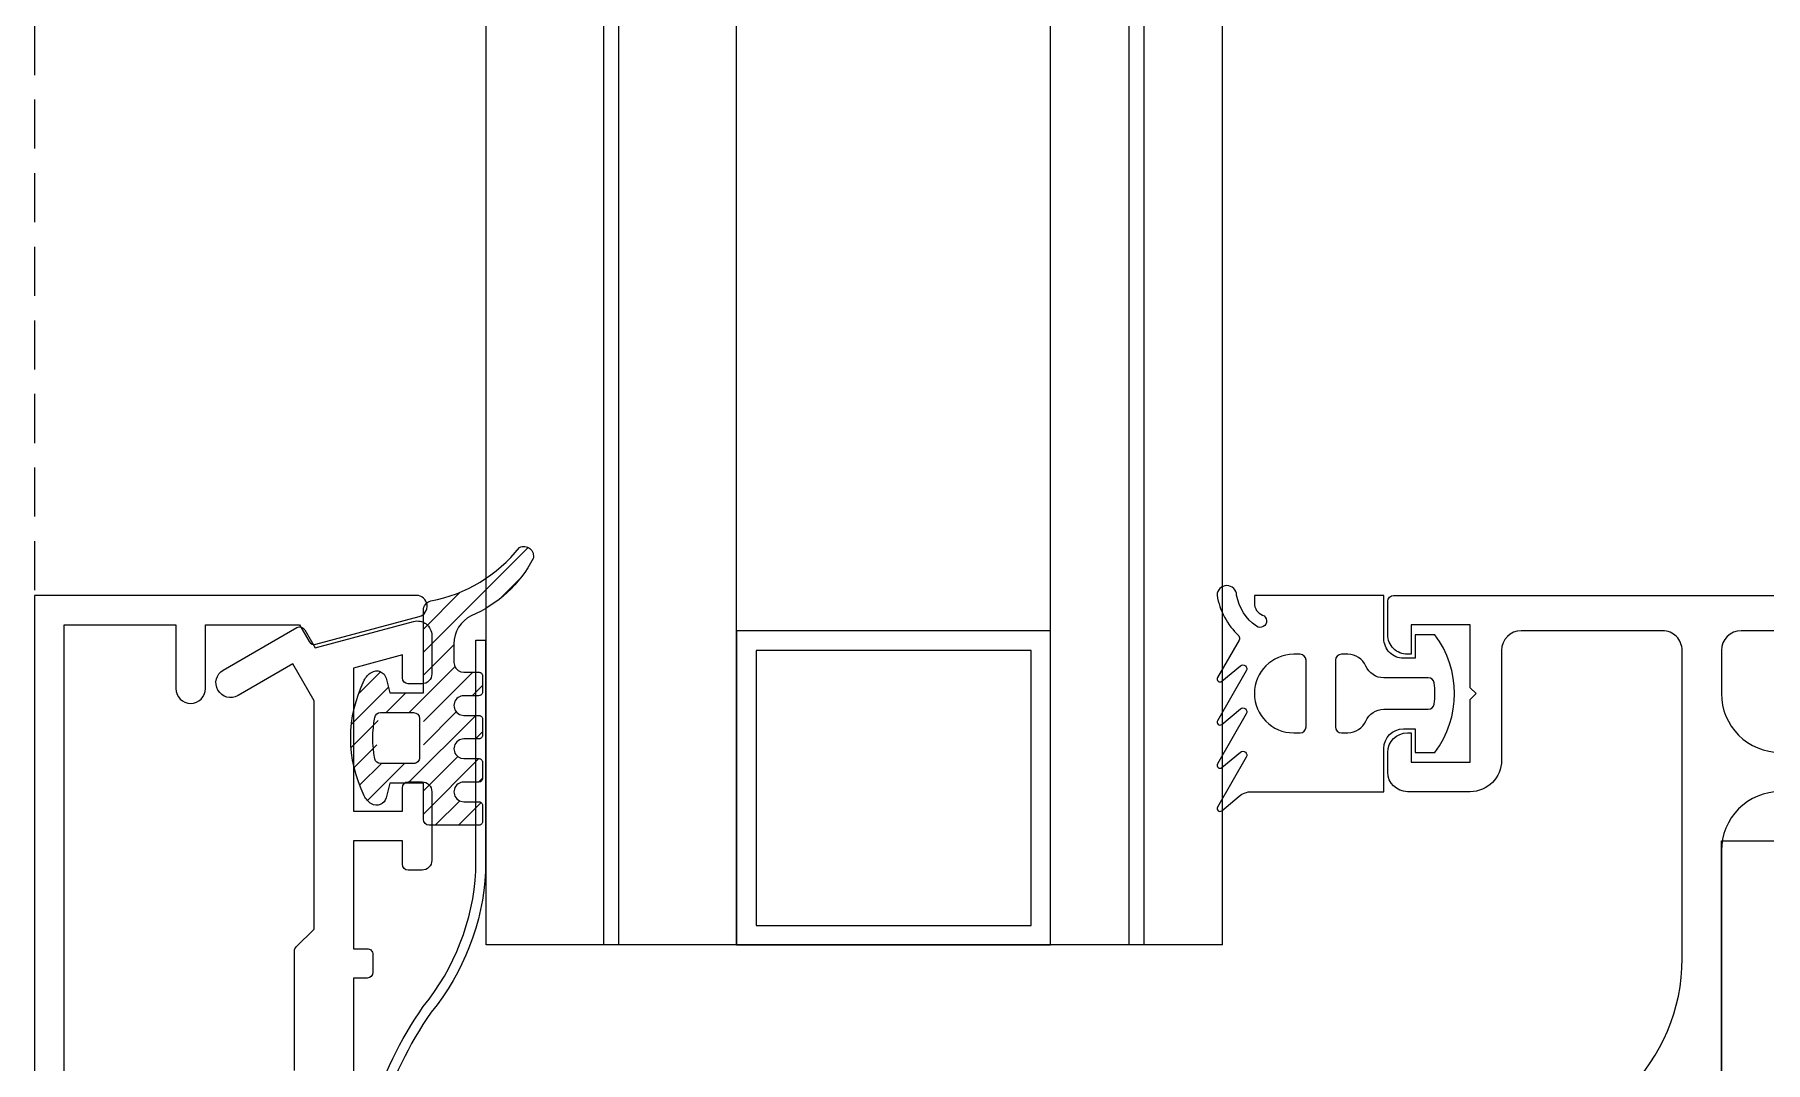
# Model space of a CAD drawing. Extents: x -1457 to 23780, y -2071 to 4205.
# Drawn here: x 13047.5 to 13056.32, y 618.87 to 624.11 of the extents above; entities that cross this region are included whole.
import ezdxf

# ---------------------------------------------------------------- set-up
doc = ezdxf.new("R2010")
doc.units = 0
doc.header["$MEASUREMENT"] = 0
doc.linetypes.add('HIDDEN', pattern=[0.375, 0.25, -0.125])
for name, color, linetype, lineweight in [('10', 9, 'Continuous', 9), ('15', 9, 'Continuous', 9), ('M-TEFRIS2-015', 129, 'Continuous', 9)]:
    doc.layers.add(name, color=color, linetype=linetype, lineweight=lineweight)

# ---------------------------------------------------------------- blocks, each defined once
blk = doc.blocks.new('*U219')
at = {"layer": '10'}
h = blk.add_hatch(dxfattribs=at)
h.set_pattern_fill('LINE', color=256, scale=0.6666666666715167, angle=585.0000000000001, style=0)
h.set_pattern_definition([(134.9999999999999, (54.08257083702352, -143.591873856265), (0.0589255650993077, 0.0589255650993076), [])])
edge = h.paths.add_edge_path()
edge.add_arc((-3.724112742561203, -23.01631543597887), 0.6254947507205308, 382.66119677713436, 422.7999977533498, ccw=False)
edge.add_arc((-3.003038380344435, -22.70189300089169), 0.1615246373840444, 207.0399911032214, 269.8973059514558)
edge.add_line((-3.003327888753743, -22.86341737882685), (-2.922681304442392, -22.86341737882685))
edge.add_line((-2.922681304443868, -22.86341737882685), (-2.908930808625711, -22.86341737882685))
edge.add_line((-2.908930808624233, -22.86341737882685), (-2.901684862210744, -22.86288960382808))
edge.add_line((-2.901684862216654, -22.86288960382717), (-2.894240066035251, -22.86121154462581))
edge.add_line((-2.89424006602934, -22.86121154462671), (-2.886867507665158, -22.85828629342723))
edge.add_line((-2.886867507668113, -22.85828629342632), (-2.879875461587231, -22.85410883462737))
edge.add_line((-2.879875461587231, -22.85410883462737), (-2.873575976287667, -22.84877095602769))
edge.add_line((-2.87357597628619, -22.8487709560286), (-2.868239588628569, -22.8424729618273))
edge.add_line((-2.868239588632888, -22.8424729618273), (-2.864062096215491, -22.83548088202952))
edge.add_line((-2.864062096218333, -22.83548088202952), (-2.861137499516701, -22.82810897802847))
edge.add_line((-2.861137499513858, -22.82810897803029), (-2.858930808635193, -22.8134173788294))
edge.add_line((-2.858930808636671, -22.81341737882758), (-2.858930808636671, -22.73765655195257))
edge.add_line((-2.858930808636671, -22.73765655195257), (-2.858719652597812, -22.73475800855249))
edge.add_line((-2.858719652593379, -22.73475800855158), (-2.858048233911346, -22.73177909955121))
edge.add_line((-2.858048233918737, -22.73177909955121), (-2.856878285160121, -22.72883073455159))
edge.add_line((-2.856878285149888, -22.72883073455159), (-2.855207310770366, -22.72603375855033))
edge.add_line((-2.855207310773323, -22.72603375855124), (-2.853072537707986, -22.72351556675221))
edge.add_line((-2.853072537707986, -22.7235155667513), (-2.850553042926832, -22.72137913555344))
edge.add_line((-2.850553042923991, -22.72137913555344), (-2.847756277106951, -22.71970803055229))
edge.add_line((-2.847756277111386, -22.71970803055319), (-2.844807428515252, -22.71853728395308))
edge.add_line((-2.844807428510931, -22.7185372839549), (-2.838931113808428, -22.71765533115376))
edge.add_line((-2.838931113812748, -22.71765533115104), (-2.758930808629372, -22.71765533115104))
edge.add_line((-2.758930808626415, -22.71765533115104), (-2.756032391351424, -22.71786611695279))
edge.add_line((-2.756032391353016, -22.71786611695279), (-2.75305418802958, -22.71853892175204))
edge.add_line((-2.753054188035378, -22.71853892175295), (-2.750104989276508, -22.71970879255332))
edge.add_line((-2.750104989269345, -22.71970879255514), (-2.747308375308818, -22.7213787063547))
edge.add_line((-2.747308375308818, -22.72137870635379), (-2.744788289945461, -22.72351365955365))
edge.add_line((-2.744788289949894, -22.72351365955365), (-2.742654088432856, -22.72603299335424))
edge.add_line((-2.742654088437177, -22.72603299335333), (-2.740982949017108, -22.72883083275246))
edge.add_line((-2.74098294900699, -22.72883083275337), (-2.739813347784489, -22.73177976195257))
edge.add_line((-2.739813347784489, -22.73177976195166), (-2.73893111380397, -22.73765502595143))
edge.add_line((-2.738931113814202, -22.73765502595143), (-2.738931113814202, -22.81341737882758))
edge.add_line((-2.738931113814202, -22.81341737882758), (-2.738403023035231, -22.82066340542588))
edge.add_line((-2.738403023029434, -22.82066340542497), (-2.736723585627089, -22.82810897802756))
edge.add_line((-2.736723585631409, -22.82810897803029), (-2.73379923259432, -22.83548088203133))
edge.add_line((-2.733799232595798, -22.83548088202952), (-2.729621641494587, -22.8424729618273))
edge.add_line((-2.729621641496065, -22.8424729618273), (-2.724286068658385, -22.8487709560286))
edge.add_line((-2.724286068656908, -22.8487709560286), (-2.717985768559231, -22.85410883462828))
edge.add_line((-2.717985768553318, -22.85410883462737), (-2.710993821127146, -22.85828629342632))
edge.add_line((-2.710993821122826, -22.85828629342632), (-2.703621019108652, -22.86121154462581))
edge.add_line((-2.703621019115928, -22.86121154462671), (-2.688931113816408, -22.86341737882685))
edge.add_line((-2.68893111381493, -22.86341737882685), (-2.68168486121459, -22.86288960382808))
edge.add_line((-2.681684861211635, -22.86288960382717), (-2.674239797427787, -22.86121154462581))
edge.add_line((-2.674239797432107, -22.86121154462671), (-2.666867041154603, -22.85828629342723))
edge.add_line((-2.666867041153238, -22.85828629342632), (-2.659874866789949, -22.85410883462737))
edge.add_line((-2.659874866794268, -22.85410883462737), (-2.653575347814296, -22.84877095602769))
edge.add_line((-2.653575347814296, -22.8487709560286), (-2.648238993837082, -22.8424729618273))
edge.add_line((-2.648238993828329, -22.8424729618273), (-2.644061629686063, -22.83548088202952))
edge.add_line((-2.644061629691747, -22.83548088202952), (-2.641137230910715, -22.82810897802847))
edge.add_line((-2.641137230904917, -22.82810897803029), (-2.638931113808268, -22.8134173788294))
edge.add_line((-2.638931113815658, -22.81341737882758), (-2.638931113815658, -22.73765655195257))
edge.add_line((-2.638931113815658, -22.73765655195257), (-2.638719707636653, -22.73475835975205))
edge.add_line((-2.638719707630854, -22.73475835975114), (-2.638047671511059, -22.7317815903516))
edge.add_line((-2.638047671512423, -22.73178159035251), (-2.636877956406634, -22.72883172455204))
edge.add_line((-2.636877956412547, -22.72883172455295), (-2.635206872959145, -22.7260350083543))
edge.add_line((-2.635206872954825, -22.7260350083543), (-2.633072912453883, -22.72351318895198))
edge.add_line((-2.633072912456838, -22.72351318895108), (-2.630552594793981, -22.72138073015321))
edge.add_line((-2.630552594791025, -22.72138073015231), (-2.627755931012018, -22.71970969915128))
edge.add_line((-2.627755931016451, -22.71970969915128), (-2.624806846955776, -22.71854076575255))
edge.add_line((-2.624806846954413, -22.71854076575437), (-2.61893141899469, -22.717656857154))
edge.add_line((-2.618931418991734, -22.71765685715218), (-2.538931113808359, -22.71765685715218))
edge.add_line((-2.538931113805404, -22.71765685715218), (-2.536032472707404, -22.71786813815197))
edge.add_line((-2.536032472711837, -22.71786813815288), (-2.53305417242899, -22.71854076575346))
edge.add_line((-2.533054172431945, -22.71854076575437), (-2.530105038931139, -22.7197096991531))
edge.add_line((-2.530105038928296, -22.71970969915128), (-2.527308013934372, -22.72138073015231))
edge.add_line((-2.527308013928575, -22.72138073015231), (-2.524788322449181, -22.72351318895017))
edge.add_line((-2.524788322449181, -22.72351318895108), (-2.52265338066894, -22.72603500835339))
edge.add_line((-2.522653380674853, -22.7260350083543), (-2.520982317572305, -22.72883172455295))
edge.add_line((-2.520982317566506, -22.72883172455295), (-2.519812337644963, -22.73178159035342))
edge.add_line((-2.519812337644963, -22.73178159035251), (-2.518929893105506, -22.73765655195257))
edge.add_line((-2.51892989311426, -22.73765655195257), (-2.51892989311426, -22.81341737882758))
edge.add_line((-2.51892989311426, -22.81341737882758), (-2.518401991117285, -22.82066340542588))
edge.add_line((-2.518401991108531, -22.82066340542497), (-2.516722710903251, -22.82810897802756))
edge.add_line((-2.516722710906207, -22.82810897803029), (-2.513798487686755, -22.83548088203133))
edge.add_line((-2.513798487685392, -22.83548088202952), (-2.509620975688392, -22.8424729618273))
edge.add_line((-2.509620975689756, -22.8424729618273), (-2.504285440170463, -22.8487709560286))
edge.add_line((-2.504285440173305, -22.8487709560286), (-2.497985102735412, -22.85410883462828))
edge.add_line((-2.497985102735412, -22.85410883462737), (-2.490993076234133, -22.85828629342632))
edge.add_line((-2.49099307623561, -22.85828629342632), (-2.483620144396525, -22.86121154462581))
edge.add_line((-2.483620144390612, -22.86121154462671), (-2.468929893104756, -22.86341737882685))
edge.add_line((-2.468929893103393, -22.86341737882685), (-2.461683829285049, -22.86288960382808))
edge.add_line((-2.461683829290848, -22.86288960382717), (-2.454238922711339, -22.86121154462581))
edge.add_line((-2.454238922706905, -22.86121154462671), (-2.446866296247037, -22.85828629342723))
edge.add_line((-2.446866296254313, -22.85828629342632), (-2.439874200995233, -22.85410883462737))
edge.add_line((-2.439874200987957, -22.85410883462737), (-2.433574719326371, -22.84877095602769))
edge.add_line((-2.433574719330692, -22.8487709560286), (-2.428238328035091, -22.8424729618273))
edge.add_line((-2.428238328033613, -22.8424729618273), (-2.424060884787138, -22.83548088202952))
edge.add_line((-2.424060884792936, -22.83548088202952), (-2.421136356194267, -22.82810897802847))
edge.add_line((-2.421136356191424, -22.82810897803029), (-2.418929893115715, -22.8134173788294))
edge.add_line((-2.418929893115715, -22.81341737882758), (-2.418929893115715, -22.73765502595143))
edge.add_line((-2.418929893115715, -22.73765502595143), (-2.418718577675179, -22.73475734415206))
edge.add_line((-2.418718577676655, -22.73475734415206), (-2.418047278611368, -22.73177831455269))
edge.add_line((-2.418047278606934, -22.7317783145536), (-2.416877733685793, -22.72882871255388))
edge.add_line((-2.416877733682951, -22.72882871255388), (-2.41520683194659, -22.72603217115284))
edge.add_line((-2.415206831949546, -22.72603217115284), (-2.413072408552181, -22.72351329475532))
edge.add_line((-2.413072408549226, -22.72351329475532), (-2.410552932445455, -22.72137791655223))
edge.add_line((-2.410552932449888, -22.72137791655132), (-2.407756443934147, -22.71970672675252))
edge.add_line((-2.407756443926983, -22.71970672675343), (-2.404807506920689, -22.71853753275173))
edge.add_line((-2.404807506920689, -22.71853753275173), (-2.398931724163445, -22.71765533115285))
edge.add_line((-2.39893172417072, -22.71765533115104), (-2.318931418987346, -22.71765380534998))
edge.add_line((-2.318931418984391, -22.71765380535089), (-2.316033230130813, -22.7178636593535))
edge.add_line((-2.316033230129448, -22.71786365935532), (-2.313054813023825, -22.71853716915484))
edge.add_line((-2.31305481302678, -22.71853716915211), (-2.31010558926772, -22.71970678735306))
edge.add_line((-2.310105589266241, -22.71970678735397), (-2.307309162305101, -22.72137540355197))
edge.add_line((-2.307309162303739, -22.72137540355197), (-2.30478878252603, -22.72351087535299))
edge.add_line((-2.304788782530464, -22.7235108753539), (-2.302654506449414, -22.7260297041521))
edge.add_line((-2.302654506453733, -22.7260297041521), (-2.300982829471365, -22.72882885115359))
edge.add_line((-2.300982829464202, -22.72882885115269), (-2.299812937327089, -22.73177803455201))
edge.add_line((-2.29981293733141, -22.73177803455201), (-2.298930198290292, -22.73765350015402))
edge.add_line((-2.298930198281539, -22.73765350015402), (-2.298930198281539, -22.81341737882758))
edge.add_line((-2.298930198281539, -22.81341737882758), (-2.298402280022799, -22.82066340542588))
edge.add_line((-2.298402280024275, -22.82066340542497), (-2.296722981083404, -22.82810897802756))
edge.add_line((-2.296722981090794, -22.82810897803029), (-2.293798751948712, -22.83548088203133))
edge.add_line((-2.293798751944392, -22.83548088202952), (-2.28962123312982, -22.8424729618273))
edge.add_line((-2.289621233126752, -22.8424729618273), (-2.2842857055237, -22.8487709560286))
edge.add_line((-2.284285705526655, -22.8487709560286), (-2.277985360187074, -22.85410883462828))
edge.add_line((-2.277985360184118, -22.85410883462737), (-2.270993340485857, -22.85828629342632))
edge.add_line((-2.270993340494611, -22.85828629342632), (-2.263620414570879, -22.86121154462581))
edge.add_line((-2.263620414563603, -22.86121154462671), (-2.248930198282379, -22.86341737882685))
edge.add_line((-2.248930198282266, -22.86341737882685), (-2.241684118223985, -22.86288960382808))
edge.add_line((-2.241684118229898, -22.86288960382717), (-2.23423919289297, -22.86121154462581))
edge.add_line((-2.234239192891493, -22.86121154462671), (-2.226866560508995, -22.85828629342723))
edge.add_line((-2.226866560501719, -22.85828629342632), (-2.219874458425066, -22.85410883462737))
edge.add_line((-2.219874458436663, -22.85410883462737), (-2.213574984691319, -22.84877095602769))
edge.add_line((-2.213574984684044, -22.8487709560286), (-2.208238585464925, -22.8424729618273))
edge.add_line((-2.208238585470724, -22.8424729618273), (-2.204061149049096, -22.83548088202952))
edge.add_line((-2.204061149040227, -22.83548088202952), (-2.201136626364188, -22.82810897802847))
edge.add_line((-2.201136626364301, -22.82810897803029), (-2.198930198285949, -22.8134173788294))
edge.add_line((-2.198930198294704, -22.81341737882758), (-2.198930198294704, -22.73763518955184))
edge.add_line((-2.198930198294704, -22.73763518955184), (-2.19871940707236, -22.73473815235139))
edge.add_line((-2.198719407062128, -22.73473815235047), (-2.198048360479845, -22.73176337275072))
edge.add_line((-2.198048360485755, -22.73176337275163), (-2.196880107570962, -22.7288162103514))
edge.add_line((-2.196880107573803, -22.72881621035231), (-2.195211595451098, -22.72601983335517))
edge.add_line((-2.195211595451211, -22.72601983335517), (-2.193079894528011, -22.72350138855291))
edge.add_line((-2.193079894528011, -22.72350138855291), (-2.190563270330414, -22.72136653795497))
edge.add_line((-2.190563270324615, -22.72136653795497), (-2.18776947526652, -22.71969583635473))
edge.add_line((-2.187769475267998, -22.71969583635382), (-2.184823444526557, -22.71852431575189))
edge.add_line((-2.184823444523714, -22.71852431575371), (-2.178951865763849, -22.71763549475418))
edge.add_line((-2.178951865763849, -22.71763549475418), (-2.098951560580474, -22.71755004555507))
edge.add_line((-2.098951560589226, -22.71755004555325), (-2.09605159487404, -22.71775713855186))
edge.add_line((-2.096051594875518, -22.71775713855277), (-2.093071049210323, -22.71842716335414))
edge.add_line((-2.093071049200204, -22.71842716335505), (-2.09011889912375, -22.71959546135531))
edge.add_line((-2.090118899131026, -22.7195954613544), (-2.087318967086445, -22.72126520255369))
edge.add_line((-2.087318967077806, -22.72126520255278), (-2.084796137761657, -22.72339854575421))
edge.add_line((-2.084796137763134, -22.72339854575512), (-2.082658734664676, -22.7259204625534))
edge.add_line((-2.082658734666154, -22.7259204625543), (-2.080985478364425, -22.72871913695326))
edge.add_line((-2.080985478362946, -22.72871913695235), (-2.079814314381167, -22.73166975335517))
edge.add_line((-2.079814314381167, -22.73166975335425), (-2.078930503445973, -22.73754974035274))
edge.add_line((-2.078930503448929, -22.73754974035364), (-2.078930503448929, -22.9892850173037))
edge.add_arc((-2.108930503453109, -22.98928501730279), 0.0299999999983993, 269.99999999999994, 360, ccw=False)
edge.add_line((-2.108930503453109, -23.01928501730163), (-2.293103443119604, -23.01928501730163))
edge.add_line((-2.293103443110964, -23.01928501730163), (-2.293103443110964, -23.18928501730079))
edge.add_line((-2.293103443110964, -23.18928501729988), (-2.218117040009872, -23.20881546617329))
edge.add_arc((-2.230719271549161, -23.25720124673626), 0.0500000000016979, 327.9605935086705, 435.4014640604238, ccw=False)
edge.add_arc((-2.273103443127581, -23.2306761265645), 0.1000000000096152, 296.3877999626419, 327.960593512649, ccw=False)
edge.add_arc((-2.523103443123944, -22.72678501729842), 0.6625000000053745, 243.61220003876122, 296.3877999612387, ccw=False)
edge.add_arc((-2.773103443108595, -23.23067612657633), 0.1000000000019964, 212.0394064820503, 243.6122000308444, ccw=False)
edge.add_arc((-2.815487614687016, -23.25720124673899), 0.0500000000069265, 104.59853593852549, 212.0394064833725, ccw=False)
edge.add_line((-2.828089846221984, -23.20881546617329), (-2.753103443128167, -23.18928501729988))
edge.add_line((-2.753103443125212, -23.18928501729988), (-2.753103443125212, -23.01928501730072))
edge.add_line((-2.753103443125212, -23.01928501730163), (-3.173103443124603, -23.01928501730163))
edge.add_arc((-3.173103443114484, -22.96928501730508), 0.0499999999949068, 193.1597880743703, 269.9999999916623, ccw=False)
edge.add_arc((-3.971133191325121, -23.12469570005305), 0.7630586476258935, 370.8798435970469, 411.3381814125703)
edge.add_arc((-3.451129296104056, -22.50682708006479), 0.0485886091209949, 74.56828593339918, 206.9707303244379, ccw=False)
edge = h.paths.add_edge_path(flags=16)
edge.add_arc((-2.623103443110778, -23.21739425380383), 0.0299999999977899, 179.999999993052, 259.1759609296883, ccw=False)
edge.add_line((-2.65310344311507, -23.2173942538011), (-2.65310344311507, -23.0492850173041))
edge.add_arc((-2.623103443110778, -23.04928501729955), 0.0299999999983993, 90, 180.000000006948, ccw=False)
edge.add_line((-2.623103443110778, -23.01928501730163), (-2.423103443116644, -23.01928501730163))
edge.add_arc((-2.423103443113688, -23.04928501729955), 0.0299999999983993, 359.9999999930519, 450, ccw=False)
edge.add_line((-2.393103443121106, -23.04928501730319), (-2.393103443121106, -23.2173942538002))
edge.add_arc((-2.423103443125397, -23.21739425380383), 0.0300000000056753, 280.82403907031164, 360.000000006948, ccw=False)
edge.add_arc((-2.523103443112233, -22.69436820284318), 0.5624999999791568, 259.1759609414076, 280.82403905859235, ccw=False)
blk.add_line((-1.468840347965793, -18.9468617151615), (-1.468840347965793, -22.69886171510369), dxfattribs=at)
for points in [[(-1.999999999970839, -10.40519760320785), (1.999999999970953, -10.40519760320785), (1.999999999970953, -16.40519760312054), (-1.999999999970839, -16.40519760312054)], [(-1.468840347965793, -21.4228617151266), (-1.468840347965793, -19.82286171511532), (-3.068840347977412, -19.82286171511532), (-3.068840347977412, -21.4228617151266)], [(-1.568840347964339, -21.32286171512533), (-1.568840347964339, -19.92286171511387), (-2.968840347978868, -19.92286171511387), (-2.968840347978868, -21.32286171512533)]]:
    blk.add_lwpolyline(points, close=True, dxfattribs=at)
for points in [[(-2.250000000013812, -16.10519760309671, 0.4142135623730951), (-1.950000000018178, -16.40519760309871), (5.68e-14, -16.40519760309871), (1.950000000018178, -16.40519760309871, 0.4142135623730951), (2.250000000013812, -16.10519760309671)], [(-0.4500000000051047, -17.55519760310471, 0.4142135623730951), (-1.400000000002875, -16.60519760310126), (-2.970000000021912, -16.60519760310126, 0.4142135623730951), (-3.070000000020456, -16.70519760310253), (-3.070000000020456, -17.42519760310552, 0.4142135623730951), (-2.970000000021912, -17.52519760310679), (-2.410000000009119, -17.52519760310679, -0.4142135623730951), (-2.250000000013812, -17.68519760310755), (-2.250000000013812, -18.00519760310999, -0.4142135623730284), (-2.350000000023952, -18.10519760311126), (-2.450000000010902, -18.10519760311126, -0.4142135623730284), (-2.550000000021042, -18.00519760310999), (-2.550000000021042, -17.98519760311228), (-2.400000000011629, -17.98519760311228), (-2.400000000011629, -17.68519760310755), (-2.720000000013953, -17.68519760310755), (-2.750000000018133, -17.6551976031069), (-2.780000000022424, -17.68519760310755), (-3.100000000024748, -17.68519760310482), (-3.100000000024748, -17.98519760310592), (-2.950000000026932, -17.98519760311228), (-2.950000000026932, -18.00519760310999, -0.4142135623730951), (-3.050000000013767, -18.10519760311126), (-3.220000000018274, -18.10519760311126, -0.414213562373539), (-3.250000000022566, -18.07519760311334), (-3.250000000022566, -16.60519760310126), (-3.250000000022566, -15.53519760308972, -0.4142135623733171)], [(-3.070000000020456, -15.65519760309235), (-3.070000000020456, -16.30519760309744, 0.4142135623730951), (-2.970000000021912, -16.40519760309871), (-2.750000000018133, -16.40519760309871, 0.4142135623730506), (-2.450000000010902, -16.10519760309671)], [(3.250000000022566, -22.70176070672915), (3.250000000022566, -22.75176070672842), (2.451769048941002, -22.75176070672842, 0.1022802633145562), (1.155710994714866, -23.0196858574318, -0.152313128437638), (-8.040716642199999e-05, -23.38013236872848, -0.1523131284414806), (-1.155871809047595, -23.0196858574318, 0.1591083345583949), (-1.844920634288484, -22.75176070672842), (-3.022205836712656, -22.75176070672842), (-3.022205836712656, -22.70176070672915), (-1.843552712754956, -22.70176070672915, -0.1589671073422844), (-1.125793546317082, -22.97969272437058, 0.1520535596540487), (-8.040716642199999e-05, -23.33013236872921, 0.1529437832241588), (1.131308121613584, -22.97576540348928, -0.1026599640168839), (2.451769048941002, -22.70176070672915), (3.250000000022566, -22.70176070672915)], [(-0.8300000000041903, -23.67599121911826), (-1.437573593123885, -23.67599121911826, -0.198912367379658), (-1.458786796570905, -23.66720442255791), (-1.550000000012403, -23.57599121911698), (-2.713397459646272, -23.57599121911698), (-2.901076951569109, -23.68434802431057), (-2.73991355288973, -23.96349121911953, -1), (-2.869817363463937, -24.03849121912208), (-3.085980762135533, -23.66408522988968, -0.4142135623730951), (-3.075000000025113, -23.62310446777519), (-2.983419013434001, -23.57023016052062), (-3.117455342180334, -23.06999977156465, -0.4931454260313039), (-3.045320042795366, -22.97599121911389), (-2.850000000016676, -22.97599121911389, -0.4142135623730951), (-2.800000000017405, -23.02599121911317), (-2.800000000017405, -23.09599121911379, -0.4142135623730951), (-2.830000000021698, -23.12599121911445), (-2.947161051960562, -23.12599121911445), (-2.88017375387011, -23.37599121911444), (-2.150000000015268, -23.37599121911444), (-2.150000000015268, -23.12599121911445), (-2.270000000020501, -23.12599121911445, -0.4142135623730951), (-2.300000000013084, -23.09599121911379), (-2.300000000013084, -23.02599121911317, -0.4142135623730951), (-2.250000000013812, -22.97599121911389), (-1.900000000007309, -22.97599121911389, -0.4142135623730951), (-1.850000000008036, -23.02599121911317), (-1.850000000008036, -23.09599121911379, -0.4142135623730951), (-1.880000000012215, -23.12599121911445), (-2.00000000001745, -23.12599121911445), (-2.00000000001745, -23.37599121911444), (-1.450000000013857, -23.37599121911444), (-1.450000000013857, -23.30599121911655, -0.4142135623730951), (-1.420000000009564, -23.27599121911589), (-1.33000000000851, -23.27599121911589, -0.4142135623730951), (-1.300000000004331, -23.30599121911655), (-1.300000000004331, -23.37599121911444), (1.30000000001604, -23.37599121911444)]]:
    blk.add_lwpolyline(points, format="xyb", dxfattribs=at)
for points in [[(-2.470000841030752, -18.12519784340657, -0.4142135623726288), (-2.570000841036574, -18.02519784340438), (-2.570000841036574, -17.96519784340671), (-2.450000841033954, -17.96519784340671), (-2.450000841033954, -17.86519784340453, 0.3333333333332321), (-3.050000841047051, -17.86519784340453), (-3.050000841047051, -17.96519784340671), (-2.930000841044432, -17.96519784340671), (-2.930000841044432, -18.02519784340438, -0.4142135623730951), (-3.030000841042975, -18.12519784340657), (-3.250000841051415, -18.12519784340657), (-3.250000841051415, -18.78467284872204), (-3.210521446608083, -18.78467284872204, 0.3076847592327314), (-3.150082077090528, -18.74359109725083, -1.128701775593258), (-3.093050200151822, -18.77457037768727, -0.2012120834861351), (-3.251295199175558, -18.87516656883054, 0.9785310008365528), (-3.250821673778601, -18.97519784343058, 0.1612998685772857), (-3.044731790725393, -18.86481259009997, -0.3075716929249019), (-3.022312757575321, -18.86316905927197), (-2.831753973625212, -18.97318822449051, 0.8390996311750223), (-2.812763306976022, -18.95055602928733), (-2.891905644590052, -18.85623786410906, -0.8390996311790603), (-2.866584755722044, -18.82606160383693), (-2.61175397361677, -18.97318822449051, 0.8390996311775001), (-2.592763306967583, -18.95055602928733), (-2.671905644581613, -18.85623786410906, -0.8390996311751685), (-2.646584755720879, -18.82606160383693), (-2.391753973615606, -18.97318822449051, 0.8390996311802112), (-2.372763306966418, -18.95055602928733), (-2.451905644573173, -18.85623786410906, -0.8390996311790603), (-2.426584755712439, -18.82606160383693), (-2.171753973607167, -18.97318822449051, 0.8390996311805551), (-2.152763306957978, -18.95055602928733), (-2.226605285339076, -18.8625545862651, -0.1763269807083487), (-2.250000841029589, -18.79827582529651), (-2.250000841029589, -18.12519784340657)], [(-2.670000841035117, -18.12519784340657), (-2.670000841042393, -17.89859178779261, 0.3750467088369516), (-2.695946786983595, -17.86886697247064, 0.06787888806713), (-2.804054895097408, -17.86886697247064, 0.3750467088364983), (-2.830000841038612, -17.89859178779261), (-2.830000841038612, -18.12519784340657, -0.29821662669872), (-2.890000841043558, -18.21684935730627, 0.2982166266987449), (-2.950000841048507, -18.30850087120962), (-2.950000841048507, -18.34158685996408, 0.4142135623731131), (-2.920000841042393, -18.37158685996292), (-2.58000084103861, -18.37158685996292, 0.4142135623730951), (-2.550000841039774, -18.34158685996408), (-2.550000841039774, -18.30850087120962, 0.2982166266986086), (-2.610000841037446, -18.21684935730627, -0.2982166266982826)], [(-2.950000841048507, -18.55158685996321), (-2.950000841048507, -18.58467284871403, 0.9999999999999428), (-2.550000841039774, -18.58467284871403), (-2.550000841039774, -18.55158685996321, 0.4142135623731685), (-2.58000084103861, -18.52158685996437), (-2.920000841042393, -18.52158685996437, 0.4142135623730951)], [(-3.438200366807848, -22.45999017449412, -0.1769515108642634), (-3.146906667960195, -22.77532408628939, 0.2813571843793212), (-3.003327888753743, -22.86341737882685), (-2.922681304443868, -22.86341737882685), (-2.908930808624233, -22.86341737882685), (-2.901684862216654, -22.86288960382717), (-2.89424006602934, -22.86121154462671), (-2.886867507668113, -22.85828629342632), (-2.879875461587231, -22.85410883462737), (-2.87357597628619, -22.8487709560286), (-2.868239588632888, -22.8424729618273), (-2.864062096218333, -22.83548088202952), (-2.861137499513858, -22.82810897803029), (-2.858930808636671, -22.81341737882758), (-2.858930808636671, -22.73765655195257), (-2.858719652593379, -22.73475800855158), (-2.858048233918737, -22.73177909955121), (-2.856878285149888, -22.72883073455159), (-2.855207310773323, -22.72603375855124), (-2.853072537707986, -22.7235155667513), (-2.850553042923991, -22.72137913555344), (-2.847756277111386, -22.71970803055319), (-2.844807428510931, -22.7185372839549), (-2.838931113812748, -22.71765533115104), (-2.758930808626415, -22.71765533115104), (-2.756032391353016, -22.71786611695279), (-2.753054188035378, -22.71853892175295), (-2.750104989269345, -22.71970879255514), (-2.747308375308818, -22.72137870635379), (-2.744788289949894, -22.72351365955365), (-2.742654088437177, -22.72603299335333), (-2.74098294900699, -22.72883083275337), (-2.739813347784489, -22.73177976195166), (-2.738931113814202, -22.73765502595143), (-2.738931113814202, -22.81341737882758), (-2.738403023029434, -22.82066340542497), (-2.736723585631409, -22.82810897803029), (-2.733799232595798, -22.83548088202952), (-2.729621641496065, -22.8424729618273), (-2.724286068656908, -22.8487709560286), (-2.717985768553318, -22.85410883462737), (-2.710993821122826, -22.85828629342632), (-2.703621019115928, -22.86121154462671), (-2.68893111381493, -22.86341737882685), (-2.681684861211635, -22.86288960382717), (-2.674239797432107, -22.86121154462671), (-2.666867041153238, -22.85828629342632), (-2.659874866794268, -22.85410883462737), (-2.653575347814296, -22.8487709560286), (-2.648238993828329, -22.8424729618273), (-2.644061629691747, -22.83548088202952), (-2.641137230904917, -22.82810897803029), (-2.638931113815658, -22.81341737882758), (-2.638931113815658, -22.73765655195257), (-2.638719707630854, -22.73475835975114), (-2.638047671512423, -22.73178159035251), (-2.636877956412547, -22.72883172455295), (-2.635206872954825, -22.7260350083543), (-2.633072912456838, -22.72351318895108), (-2.630552594791025, -22.72138073015231), (-2.627755931016451, -22.71970969915128), (-2.624806846954413, -22.71854076575437), (-2.618931418991734, -22.71765685715218), (-2.538931113805404, -22.71765685715218), (-2.536032472711837, -22.71786813815288), (-2.533054172431945, -22.71854076575437), (-2.530105038928296, -22.71970969915128), (-2.527308013928575, -22.72138073015231), (-2.524788322449181, -22.72351318895108), (-2.522653380674853, -22.7260350083543), (-2.520982317566506, -22.72883172455295), (-2.519812337644963, -22.73178159035251), (-2.51892989311426, -22.73765655195257), (-2.51892989311426, -22.81341737882758), (-2.518401991108531, -22.82066340542497), (-2.516722710906207, -22.82810897803029), (-2.513798487685392, -22.83548088202952), (-2.509620975689756, -22.8424729618273), (-2.504285440173305, -22.8487709560286), (-2.497985102735412, -22.85410883462737), (-2.49099307623561, -22.85828629342632), (-2.483620144390612, -22.86121154462671), (-2.468929893103393, -22.86341737882685), (-2.461683829290848, -22.86288960382717), (-2.454238922706905, -22.86121154462671), (-2.446866296254313, -22.85828629342632), (-2.439874200987957, -22.85410883462737), (-2.433574719330692, -22.8487709560286), (-2.428238328033613, -22.8424729618273), (-2.424060884792936, -22.83548088202952), (-2.421136356191424, -22.82810897803029), (-2.418929893115715, -22.81341737882758), (-2.418929893115715, -22.73765502595143), (-2.418718577676655, -22.73475734415206), (-2.418047278606934, -22.7317783145536), (-2.416877733682951, -22.72882871255388), (-2.415206831949546, -22.72603217115284), (-2.413072408549226, -22.72351329475532), (-2.410552932449888, -22.72137791655132), (-2.407756443926983, -22.71970672675343), (-2.404807506920689, -22.71853753275173), (-2.39893172417072, -22.71765533115104), (-2.318931418984391, -22.71765380535089), (-2.316033230129448, -22.71786365935532), (-2.31305481302678, -22.71853716915211), (-2.310105589266241, -22.71970678735397), (-2.307309162303739, -22.72137540355197), (-2.304788782530464, -22.7235108753539), (-2.302654506453733, -22.7260297041521), (-2.300982829464202, -22.72882885115269), (-2.29981293733141, -22.73177803455201), (-2.298930198281539, -22.73765350015402), (-2.298930198281539, -22.81341737882758), (-2.298402280024275, -22.82066340542497), (-2.296722981090794, -22.82810897803029), (-2.293798751944392, -22.83548088202952), (-2.289621233126752, -22.8424729618273), (-2.284285705526655, -22.8487709560286), (-2.277985360184118, -22.85410883462737), (-2.270993340494611, -22.85828629342632), (-2.263620414563603, -22.86121154462671), (-2.248930198282266, -22.86341737882685), (-2.241684118229898, -22.86288960382717), (-2.234239192891493, -22.86121154462671), (-2.226866560501719, -22.85828629342632), (-2.219874458436663, -22.85410883462737), (-2.213574984684044, -22.8487709560286), (-2.208238585470724, -22.8424729618273), (-2.204061149040227, -22.83548088202952), (-2.201136626364301, -22.82810897803029), (-2.198930198294704, -22.81341737882758), (-2.198930198294704, -22.73763518955184), (-2.198719407062128, -22.73473815235047), (-2.198048360485755, -22.73176337275163), (-2.196880107573803, -22.72881621035231), (-2.195211595451211, -22.72601983335517), (-2.193079894528011, -22.72350138855291), (-2.190563270324615, -22.72136653795497), (-2.187769475267998, -22.71969583635382), (-2.184823444523714, -22.71852431575371), (-2.178951865763849, -22.71763549475418), (-2.098951560589226, -22.71755004555325), (-2.096051594875518, -22.71775713855277), (-2.093071049200204, -22.71842716335505), (-2.090118899131026, -22.7195954613544), (-2.087318967077806, -22.72126520255278), (-2.084796137763134, -22.72339854575512), (-2.082658734666154, -22.7259204625543), (-2.080985478362946, -22.72871913695235), (-2.079814314381167, -22.73166975335425), (-2.078930503448929, -22.73754974035364), (-2.078930503448929, -22.98928501730279, -0.4142135623730951), (-2.108930503453109, -23.01928501730163), (-2.293103443110964, -23.01928501730163), (-2.293103443110964, -23.18928501729988), (-2.218117040014191, -23.20881546617329, -0.5064562203475484), (-2.188335099970743, -23.28372636691074, -0.1386404725579098), (-2.228658998678554, -23.32025676822104, -0.2344355629253235), (-2.817547887569218, -23.32025676822104, -0.1386404725578748), (-2.857871786265433, -23.28372636691074, -0.5064562203477827), (-2.828089846221984, -23.20881546617329), (-2.753103443125212, -23.18928501729988), (-2.753103443125212, -23.01928501730163), (-3.17310344312608, -23.01928501730163, -0.3484335912023162), (-3.221790389448584, -22.980668393634, 0.1783897654075296), (-3.494433326945056, -22.52886372792, -0.6519069970241193)], [(-3.100000000024748, -24.85000000000218), (-3.100000000024748, -24.2799999999952), (-2.775000000017769, -24.2799999999952, 1), (-2.775000000017769, -24.12999999999738), (-3.100000000024748, -24.12999999999738), (-3.100000000024748, -23.64999999999418), (-3.015000000028237, -23.60092522711239, 0.3394542588633759), (-3.001022225237022, -23.5671798936537), (-3.142097225949044, -23.04068082327649, 0.8769764629927568), (-3.250000000022566, -23.05488649297604), (-3.250000000022566, -25), (3.250000000022566, -25), (3.250000000022566, -23.05488649297604, 0.8769764629927564), (3.142097225960752, -23.04068082327649), (3.001022225237136, -23.5671798936537, 0.3394542588633762), (3.01500000002835, -23.60092522711239), (3.100000000024748, -23.64999999999418), (3.100000000024748, -24.12999999999738), (2.775000000017882, -24.12999999999738, 0.9999999999999996), (2.775000000017882, -24.2799999999952), (3.100000000024748, -24.2799999999952), (3.100000000024748, -24.85000000000218)], [(-2.628737245927424, -23.26646505160807, -0.3599036719487125), (-2.65310344311507, -23.23699879521701), (-2.65310344311507, -23.06888955871909, -0.4142135623730951), (-2.623103443110778, -23.03888955871753), (-2.423103443113688, -23.03888955871753, -0.4142135623732201), (-2.393103443121106, -23.06888955871909), (-2.393103443121106, -23.23699879521701, -0.3599036719487126), (-2.417469640308751, -23.26646505160807, -0.0947394902351546)], [(-2.628737245927424, -23.26646505160807, -0.3599036719487125), (-2.65310344311507, -23.23699879521701), (-2.65310344311507, -23.06888955871909, -0.4142135623730951), (-2.623103443110778, -23.03888955871753), (-2.423103443113688, -23.03888955871753, -0.4142135623732201), (-2.393103443121106, -23.06888955871909), (-2.393103443121106, -23.23699879521701, -0.3599036719487126), (-2.417469640308751, -23.26646505160807, -0.0947394902351546)]]:
    blk.add_lwpolyline(points, format="xyb", close=True, dxfattribs=at)
at = {"layer": '15'}
for p, q in [((-1.468840347965793, -18.9468617151615), (-186.2806169218256, -18.9468617151615)), ((-1.468840347965793, -19.34686171515932), (-186.2806169218256, -19.34686171515932)), ((-1.468840347965793, -19.4228617151557), (-186.2806169218256, -19.4228617151557)), ((-1.468840347965793, -19.82286171514988), (-186.2806169218256, -19.82286171514988)), ((-1.468840347965793, -21.4228617151266), (-186.2806169218256, -21.4228617151266)), ((-1.468840347965793, -22.02286171511514), (-186.2806169218256, -22.02286171511514)), ((-1.468840347965793, -22.09886171511243), (-186.2806169218256, -22.09886171511243)), ((-1.468840347965793, -22.69886171510369), (-186.2806169218256, -22.69886171510369))]:
    blk.add_line(p, q, dxfattribs=at)

msp = doc.modelspace()

# ---------------------------------------------------------------- linework, layer by layer
at = {"layer": 'M-TEFRIS2-015', "linetype": 'HIDDEN', "lineweight": 0}
msp.add_lwpolyline([(13047.49999999968, 1124.026758619042), (13047.49999999928, 320.0000000054933), (15478.81868919052, 319.9999995004982)], dxfattribs=at)

# ---------------------------------------------------------------- block references
at = {"layer": 'M-TEFRIS2-015', "linetype": 'HIDDEN', "lineweight": 0, "rotation": 270}
msp.add_blockref('*U219', (13072.49999999928, 617.9999994530408), dxfattribs=at)

doc.saveas('drawing.dxf')
